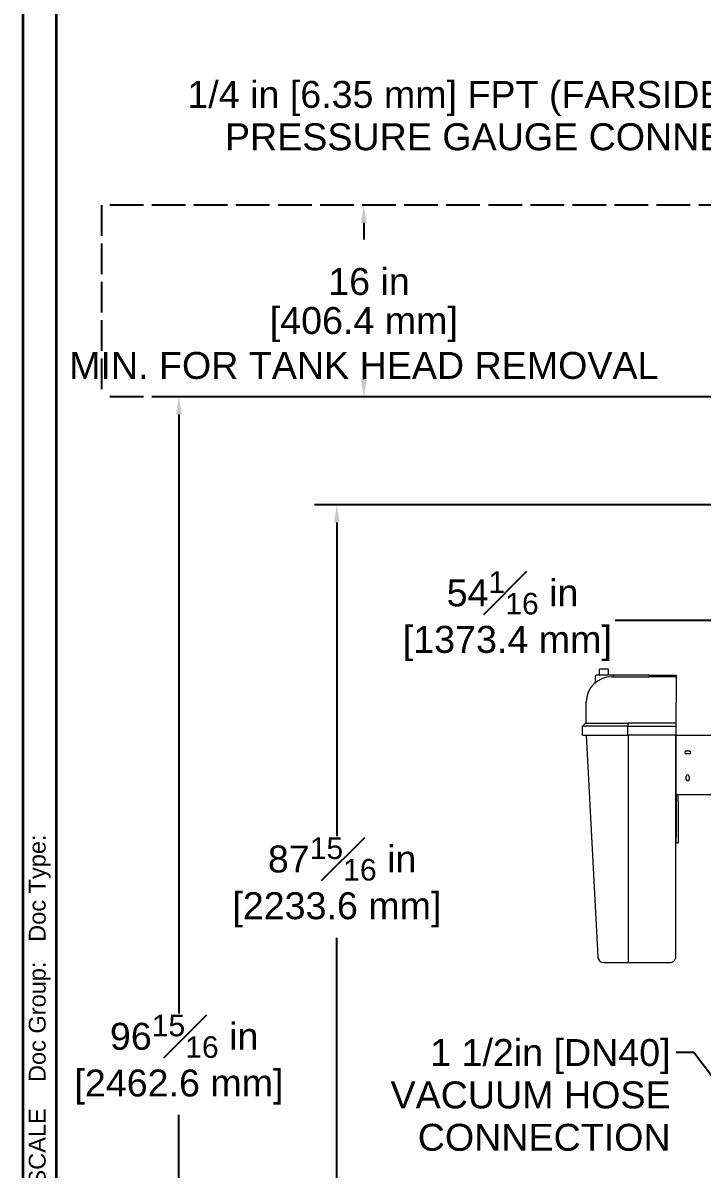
# Model space of a CAD drawing. Header units: inches. Extents: x 19 to 503, y 7 to 322.
# Drawn here: x 18.7 to 75.5, y 76.9 to 172.7 of the extents above; entities that cross this region are included whole.
import ezdxf

# ---------------------------------------------------------------- set-up
doc = ezdxf.new("R2010")
doc.units = ezdxf.units.IN
doc.header["$LTSCALE"] = 15
doc.header["$MEASUREMENT"] = 0
doc.linetypes.add('DASHED_SPACE', pattern=[0.2067, 0.1654, -0.0413])
doc.layers.get('0').update_dxf_attribs({"lineweight": 25})
for name, color, linetype, lineweight in [('Border', 7, 'Continuous', 35), ('Dimension (ANSI)', 7, 'Continuous', 25), ('Sketch Geometry (ANSI)', 7, 'Continuous', 25), ('Symbol (ANSI)', 7, 'Continuous', 25), ('Visible (ANSI)', 7, 'Continuous', 50)]:
    doc.layers.add(name, color=color, linetype=linetype, lineweight=lineweight)
doc.styles.add('MEMCOR Medium', font='arial.ttf')
doc.styles.add('Standard A-B-C', font='arial.ttf')
doc.styles.add('Standard D-E', font='arial.ttf')
doc.dimstyles.new('Default (ANSI)', dxfattribs={"dimscale": 15, "dimtxt": 0.15, "dimasz": 0.098425, "dimexe": 0.125, "dimexo": 0.0625, "dimgap": 0.031496, "dimtad": 0, "dimtih": 1, "dimtoh": 1, "dimdec": 4, "dimrnd": 1e-08, "dimzin": 3, "dimdsep": 46, "dimlunit": 5, "dimtxsty": 'MEMCOR Medium', "dimcen": 0.09, "dimdle": 0.393701, "dimclrd": 256, "dimclre": 256, "dimclrt": 256, "dimadec": 0, "dimazin": 1, "dimtfac": 0.8, "dimtofl": 0, "dimtmove": 0, "dimatfit": 3, "dimfxl": 1, "dimfrac": 1, "dimtolj": 1, "dimtzin": 4, "dimlwd": -1, "dimlwe": -1, "dimarcsym": 0})
doc.dimstyles.new('Default (ANSI)$7', dxfattribs={"dimscale": 15, "dimtxt": 0.15, "dimasz": 0.098425, "dimexe": 0.125, "dimexo": 0.0625, "dimgap": 0.031496, "dimtad": 0, "dimtih": 1, "dimtoh": 1, "dimdec": 4, "dimrnd": 1e-08, "dimzin": 3, "dimdsep": 46, "dimlunit": 5, "dimtxsty": 'MEMCOR Medium', "dimcen": 0.09, "dimdle": 0.393701, "dimclrd": 256, "dimclre": 256, "dimclrt": 256, "dimadec": 0, "dimazin": 1, "dimtfac": 0.8, "dimtofl": 0, "dimtmove": 0, "dimatfit": 3, "dimfxl": 1, "dimfrac": 1, "dimtolj": 1, "dimtzin": 4, "dimlwd": -1, "dimlwe": -1, "dimarcsym": 0})
doc.dimstyles.new('in [mm] D-E NeptuneBenson$7', dxfattribs={"dimscale": 15, "dimtxt": 0.15, "dimasz": 0.098425, "dimexe": 0.125, "dimexo": 0.063, "dimgap": 0.031496, "dimtad": 0, "dimtih": 1, "dimtoh": 1, "dimdec": 4, "dimrnd": 1e-08, "dimzin": 3, "dimdsep": 46, "dimlunit": 5, "dimtxsty": 'Standard D-E', "dimcen": 0.09, "dimdle": 0.393701, "dimclrd": 256, "dimclre": 256, "dimclrt": 256, "dimadec": 1, "dimazin": 1, "dimtfac": 1, "dimtofl": 0, "dimtmove": 0, "dimatfit": 3, "dimfxl": 1, "dimfrac": 1, "dimtolj": 1, "dimtzin": 4, "dimlwd": -1, "dimlwe": -1, "dimarcsym": 0})

# ---------------------------------------------------------------- blocks, each defined once
blk = doc.blocks.new('Borders 22x34_D')
at = {"layer": 'Border'}
for p, q in [((1.25, 21.5), (1.25, 0.5)), ((1.4375, 0.5), (1.4375, 21.3125))]:
    blk.add_line(p, q, dxfattribs=at)
at = {"layer": 'Border', "insert": (1.3437, 3.875), "char_height": 0.094, "attachment_point": 4, "rotation": 90, "style": 'Standard A-B-C'}
blk.add_mtext('\\fArial|b0|i0;{\\H0.0940;BAR = 1" AT PLOT SCALE    Doc Group:   Doc Type: }', dxfattribs=at)
blk = doc.blocks.new('*D18')
at = {"layer": 'Defpoints', "color": 0, "transparency": 16777216}
for p in [(42.726, 157.416), (42.726, 141.416), (47.236, 141.416)]:
    blk.add_point(p, dxfattribs=at)
at = {"layer": 'Dimension (ANSI)', "transparency": 16777216}
for p, q in [((47.236, 155.94), (47.236, 154.553)), ((47.236, 142.892), (47.236, 144.279))]:
    blk.add_line(p, q, dxfattribs=at)
for points in [[(46.99, 155.94), (47.482, 155.94), (47.236, 157.416)], [(46.99, 142.892), (47.482, 142.892), (47.236, 141.416)]]:
    blk.add_solid(points, dxfattribs=at)
at = {"layer": 'Dimension (ANSI)', "transparency": 16777216, "char_height": 2.25, "attachment_point": 5, "style": 'MEMCOR Medium'}
for s, insert in [('\\A1; \\fArial|b0|i0;16 in', (47.236, 151.037)), ('\\A1;[406.4 mm]{\\P\\fArial|b0|i0;MIN. FOR TANK HEAD REMOVAL}', (47.236, 145.9))]:
    blk.add_mtext(s, dxfattribs=dict(at, insert=insert))
blk = doc.blocks.new('*D19')
at = {"layer": 'Defpoints', "color": 0, "transparency": 16777216}
for p in [(76.442, 131.031), (130.511, 131.031), (130.511, 122.723)]:
    blk.add_point(p, dxfattribs=at)
at = {"layer": 'Dimension (ANSI)', "transparency": 16777216}
for p, q in [((76.442, 130.093), (76.442, 120.848)), ((130.511, 130.093), (130.511, 120.848)), ((76.442, 122.723), (68.227, 122.723)), ((129.035, 122.723), (77.918, 122.723))]:
    blk.add_line(p, q, dxfattribs=at)
for points in [[(77.918, 122.969), (77.918, 122.477), (76.442, 122.723)], [(129.035, 122.969), (129.035, 122.477), (130.511, 122.723)]]:
    blk.add_solid(points, dxfattribs=at)
at = {"layer": 'Dimension (ANSI)', "transparency": 16777216, "char_height": 2.25, "attachment_point": 5, "style": 'MEMCOR Medium'}
for s, insert in [('\\A1; 54{\\H0.8x;\\S1#16;} in', (59.228, 125.038)), ('\\A1;[1373.4 mm]', (59.228, 120.809))]:
    blk.add_mtext(s, dxfattribs=dict(at, insert=insert))
blk = doc.blocks.new('*D22')
at = {"layer": 'Defpoints', "color": 0, "transparency": 16777216}
for p in [(44.986, 132.401), (84.252, 132.401), (80.752, 44.463)]:
    blk.add_point(p, dxfattribs=at)
at = {"layer": 'Dimension (ANSI)', "transparency": 16777216}
for p, q in [((83.314, 132.401), (43.111, 132.401)), ((44.986, 130.925), (44.986, 104.714)), ((44.986, 45.94), (44.986, 96.226)), ((79.815, 44.463), (43.111, 44.463))]:
    blk.add_line(p, q, dxfattribs=at)
for points in [[(44.74, 130.925), (45.232, 130.925), (44.986, 132.401)], [(44.74, 45.94), (45.232, 45.94), (44.986, 44.463)]]:
    blk.add_solid(points, dxfattribs=at)
at = {"layer": 'Dimension (ANSI)', "transparency": 16777216, "char_height": 2.25, "attachment_point": 5, "style": 'MEMCOR Medium'}
for s, insert in [('\\A1; 87{\\H0.8x;\\S15#16;} in', (44.986, 102.8)), ('\\A1;[2233.6 mm]', (44.986, 98.556))]:
    blk.add_mtext(s, dxfattribs=dict(at, insert=insert))
blk = doc.blocks.new('*D29')
at = {"layer": 'Defpoints', "color": 0, "transparency": 16777216}
for p in [(31.787, 141.416), (102.901, 141.416), (80.752, 44.463)]:
    blk.add_point(p, dxfattribs=at)
at = {"layer": 'Dimension (ANSI)', "transparency": 16777216}
for p, q in [((101.964, 141.416), (29.912, 141.416)), ((31.787, 139.94), (31.787, 89.902)), ((31.787, 45.94), (31.787, 81.414)), ((79.815, 44.463), (29.912, 44.463))]:
    blk.add_line(p, q, dxfattribs=at)
for points in [[(31.54, 139.94), (32.033, 139.94), (31.787, 141.416)], [(31.54, 45.94), (32.033, 45.94), (31.787, 44.463)]]:
    blk.add_solid(points, dxfattribs=at)
at = {"layer": 'Dimension (ANSI)', "transparency": 16777216, "char_height": 2.25, "attachment_point": 5, "style": 'MEMCOR Medium'}
for s, insert in [('\\A1; 96{\\H0.8x;\\S15#16;} in', (31.787, 87.988)), ('\\A1;[2462.6 mm]', (31.787, 83.744))]:
    blk.add_mtext(s, dxfattribs=dict(at, insert=insert))

msp = doc.modelspace()

# ---------------------------------------------------------------- linework, layer by layer
at = {"layer": 'Sketch Geometry (ANSI)', "linetype": 'DASHED_SPACE', "ltscale": 1.032092}
msp.add_line((25.30415, 157.41594), (25.30415, 141.41594), dxfattribs=at)
at = {"layer": 'Sketch Geometry (ANSI)', "linetype": 'DASHED_SPACE', "ltscale": 1.133667}
for p, q in [((137.78205, 157.41594), (25.30415, 157.41594)), ((137.78205, 141.41594), (25.30415, 141.41594))]:
    msp.add_line(p, q, dxfattribs=at)
at = {"layer": 'Visible (ANSI)', "linetype": 'Continuous', "lineweight": 18}
for p, q in [((66.56215, 118.02594), (66.56215, 117.51055)), ((68.06215, 118.15094), (66.68715, 118.15094)), ((67.68715, 118.65094), (66.93715, 118.65094)), ((66.93715, 118.15094), (66.93715, 118.65094)), ((67.68715, 118.15094), (67.68715, 118.65094)), ((67.94952, 118.02594), (68.06215, 118.02594)), ((71.06735, 118.15094), (68.06215, 118.15094)), ((68.06215, 118.15094), (68.06215, 118.02207)), ((71.06735, 118.15094), (73.32579, 118.15094)), ((71.06735, 118.15094), (71.06735, 118.02326)), ((73.32579, 118.02594), (72.21048, 118.02594)), ((73.32579, 118.15094), (73.32579, 118.02594)), ((73.32579, 118.02594), (73.32579, 115.90094)), ((65.82452, 114.15094), (65.82452, 115.90094)), ((73.32579, 114.15094), (73.32579, 115.90094)), ((65.75312, 114.15094), (65.50312, 113.90094)), ((65.75312, 114.15094), (69.30938, 114.15094)), ((73.32579, 114.15094), (69.30938, 114.15094)), ((73.32579, 113.90094), (73.32579, 114.15094)), ((69.29739, 113.90094), (65.50312, 113.90094)), ((65.50312, 113.15094), (65.50312, 113.90094)), ((65.50312, 113.15094), (69.29739, 113.15094)), ((65.81215, 113.15094), (66.78722, 94.62466)), ((69.29739, 113.90094), (73.32579, 113.90094)), ((69.29739, 113.15094), (69.29739, 113.90094)), ((73.32579, 113.15094), (69.29739, 113.15094)), ((69.31215, 113.15094), (69.31215, 94.63126)), ((73.31215, 94.65094), (73.31215, 113.15094)), ((73.32579, 113.15094), (73.32579, 113.90094)), ((73.32579, 113.15094), (73.70079, 113.15094)), ((73.32579, 108.15094), (73.32579, 113.15094)), ((73.70079, 113.15094), (79.05923, 113.15094)), ((74.18423, 111.82594), (74.43423, 111.82594)), ((74.43423, 111.57594), (74.18423, 111.57594)), ((74.18423, 109.45594), (74.18423, 109.70594)), ((74.43423, 109.70594), (74.43423, 109.45594)), ((73.32579, 108.15094), (73.32579, 107.65094)), ((73.70079, 108.15094), (73.32579, 108.15094)), ((73.32579, 107.65094), (73.32579, 104.65094)), ((73.51329, 107.65094), (73.51329, 108.15094)), ((73.51329, 107.65094), (73.51329, 104.65094)), ((79.05923, 108.15094), (73.70079, 108.15094)), ((73.32579, 104.15094), (73.32579, 104.65094)), ((73.51329, 104.65094), (73.51329, 104.15094)), ((73.32579, 104.15094), (73.51329, 104.15094)), ((67.28653, 94.15094), (69.32708, 94.15094)), ((69.31215, 94.63126), (69.31215, 94.63122)), ((69.32708, 94.15094), (72.81215, 94.15094))]:
    msp.add_line(p, q, dxfattribs=at)
for centre, radius, start, end in [((67.94952, 115.90094), 2.125, 90, 180), ((66.68715, 118.02594), 0.125, 90, 180), ((74.18423, 111.70094), 0.125, 90, 270), ((74.43423, 111.70094), 0.125, 270, 90), ((74.30923, 109.70594), 0.125, 0, 180), ((74.30923, 109.45594), 0.125, 180, 0), ((67.28653, 94.65094), 0.5, 183.0127875, 270)]:
    msp.add_arc(centre, radius, start, end, dxfattribs=at)
msp.add_ellipse((72.21048, 115.90094), major_axis=(-22.76606, 0), ratio=0.09334071, start_param=4.71238898, end_param=4.76262215, dxfattribs=at)
for points, knots in [([(68.06215, 118.02207), (68.06215, 118.02148), (68.064, 118.02091), (68.07633, 118.0192), (68.09446, 118.01843), (68.15715, 118.0175), (68.21195, 118.01798), (68.38949, 118.01996), (68.54014, 118.02176), (68.84763, 118.02354), (69.06619, 118.02373), (69.28254, 118.02113)], [-71.64186037, -71.64186037, -71.64186037, -71.64186037, -71.40431492, -71.40431492, -70.85251163, -70.85251163, -69.95071799, -69.95071799, -68.02154672, -68.02154672, -64.74476424, -64.74476424, -64.74476424, -64.74476424]), ([(69.58193, 118.01855), (69.7029, 118.01808), (69.82197, 118.01779), (69.93632, 118.01779), (70.06255, 118.01779), (70.19095, 118.0181), (70.3206, 118.01861)], [28.61566073, 28.61566073, 28.61566073, 28.61566073, 29.49083043, 29.49083043, 29.49083043, 30.45697884, 30.45697884, 30.45697884, 30.45697884]), ([(70.3206, 118.01861), (70.48501, 118.01931), (70.65145, 118.02033), (70.90119, 118.02208), (70.98436, 118.0227), (71.06735, 118.02326)], [0.96614841, 0.96614841, 0.96614841, 0.96614841, 2.19142906, 2.19142906, 2.80272071, 2.80272071, 2.80272071, 2.80272071]), ([(69.31215, 94.63122), (69.31223, 94.56619), (69.31272, 94.50229), (69.31441, 94.3839), (69.31561, 94.33056), (69.31851, 94.24154), (69.32019, 94.20674), (69.32364, 94.1621), (69.32537, 94.15103), (69.32706, 94.15094), (69.32707, 94.15094), (69.32708, 94.15094)], [0, 0, 0, 0, 0.4958908, 0.4958908, 0.99192361, 0.99192361, 1.48822485, 1.48822485, 1.94932359, 1.94932359, 1.95126964, 1.95126964, 1.95126964, 1.95126964]), ([(72.81215, 94.15094), (72.87615, 94.15094), (72.94037, 94.16306), (73.03348, 94.20132), (73.06419, 94.21764), (73.12553, 94.25942), (73.15648, 94.28595), (73.21131, 94.34718), (73.23554, 94.38133), (73.27623, 94.45967), (73.29227, 94.50328), (73.30714, 94.57576), (73.31043, 94.60194), (73.31163, 94.62809)], [-0.00201124, -0.00201124, -0.00201124, -0.00201124, 0.53239417, 0.53239417, 0.80323069, 0.80323069, 1.09757948, 1.09757948, 1.37636737, 1.37636737, 1.65515527, 1.65515527, 1.80495609, 1.80495609, 1.80495609, 1.80495609]), ([(73.31163, 94.62809), (73.31181, 94.6319), (73.31194, 94.6357), (73.31211, 94.64332), (73.31215, 94.64713), (73.31215, 94.65094)], [0, 0, 0, 0, 0.0217918229, 0.0217918229, 0.0435836457, 0.0435836457, 0.0435836457, 0.0435836457])]:
    msp.add_open_spline(points, degree=3, knots=knots, dxfattribs=at)
for points in [[(69.28254, 118.02113), (69.37819, 118.02012), (69.47814, 118.01911), (69.58193, 118.01855)], [(69.30938, 114.15094), (69.30545, 114.06764), (69.30145, 113.98424), (69.29739, 113.90094)]]:
    msp.add_open_spline(points, degree=3, dxfattribs=at)

# ---------------------------------------------------------------- block references
at = {"xscale": 15, "yscale": 15, "zscale": 15}
msp.add_blockref('Borders 22x34_D', (0, 0), dxfattribs=at)

# ---------------------------------------------------------------- texts
at = {"layer": 'Symbol (ANSI)', "char_height": 2.2500001, "attachment_point": 3, "line_spacing_factor": 0.944221}
for s, insert, width, style in [('\\fArial|b0|i0;1/4 in [6.35 mm] FPT (FARSIDE) FOR EFFLUENT\\P\\fArial|b0|i0;PRESSURE GAUGE CONNECTION (by others)', (103.0407, 167.80897), 70.5628846, 'MEMCOR Medium'), ('\\fArial|b0|i0;1 1/2in [DN40]\\P\\fArial|b0|i0;VACUUM HOSE \\P\\fArial|b0|i0;CONNECTION', (72.86846, 87.75439), 24.2818228, 'Standard D-E')]:
    msp.add_mtext(s, dxfattribs=dict(at, insert=insert, width=width, style=style))

# ---------------------------------------------------------------- dimensions: what is measured, and where the dimension line sits
at = {"layer": 'Dimension (ANSI)'}
for base, p1, p2, angle, text, override, picture, middle in [((47.23609, 141.41594), (42.7257, 157.41594), (42.7257, 141.41594), 90, ' \\fArial|b0|i0;<> in\\X[406.4 mm]{\\P\\fArial|b0|i0;MIN. FOR TANK HEAD REMOVAL}', {"dimgap": 0.031496, "dimdec": 4, "dimpost": '', "dimse1": 1, "dimse2": 1, "dimtol": 0, "dimlim": 0, "dimtp": 0, "dimtm": 0, "dimtdec": 2, "dimatfit": 1}, '*D18', (47.23609, 149.41594)), ((31.78653, 141.41594), (80.75243, 44.46344), (102.90141, 141.41594), 90, ' <> in\\X[2462.6 mm]', {"dimgap": 0.031496, "dimdec": 4, "dimpost": '', "dimtol": 0, "dimlim": 0, "dimtp": 0, "dimtm": 0, "dimtdec": 2, "dimatfit": 1}, '*D29', (31.78653, 85.65814)), ((44.98609, 132.40094), (80.75243, 44.46344), (84.25199, 132.40094), 90, ' <> in\\X[2233.6 mm]', {"dimgap": 0.031496, "dimdec": 4, "dimpost": '', "dimtol": 0, "dimlim": 0, "dimtp": 0, "dimtm": 0, "dimtdec": 2, "dimatfit": 1}, '*D22', (44.98609, 100.47012)), ((130.51129, 122.72331), (76.44152, 131.03094), (130.51129, 131.03094), 180, ' <> in\\X[1373.4 mm]', {"dimgap": 0.031496, "dimtih": 0, "dimtoh": 0, "dimdec": 4, "dimpost": '', "dimtol": 0, "dimlim": 0, "dimtp": 0, "dimtm": 0, "dimtdec": 2, "dimatfit": 2}, '*D19', (59.2279, 122.72331))]:
    dim = msp.add_linear_dim(base=base, p1=p1, p2=p2, angle=angle, text=text, dimstyle='Default (ANSI)', override=override, dxfattribs=at)
    dim.commit()
    dim.dimension.update_dxf_attribs({"geometry": picture, "text_midpoint": middle, "dimtype": 160})

# ---------------------------------------------------------------- leaders
at = {"layer": 'Symbol (ANSI)', "annotation_type": 0, "has_hookline": 1, "hookline_direction": 1}
for points, dimstyle, override, text_width in [([(118.08797, 145.75581), (104.98952, 166.68397), (103.51314, 166.68397)], 'Default (ANSI)$7', {"dimasz": 0.098425, "dimtad": 0, "dimldrblk": 'Dot'}, 70.15365), ([(84.88868, 73.27373), (74.81728, 86.62939), (73.3409, 86.62939)], 'in [mm] D-E NeptuneBenson$7', {"dimtad": 0}, 23.21982)]:
    msp.add_leader(points, dimstyle=dimstyle, override=override, dxfattribs=dict(at, text_width=text_width))

doc.saveas('drawing.dxf')
